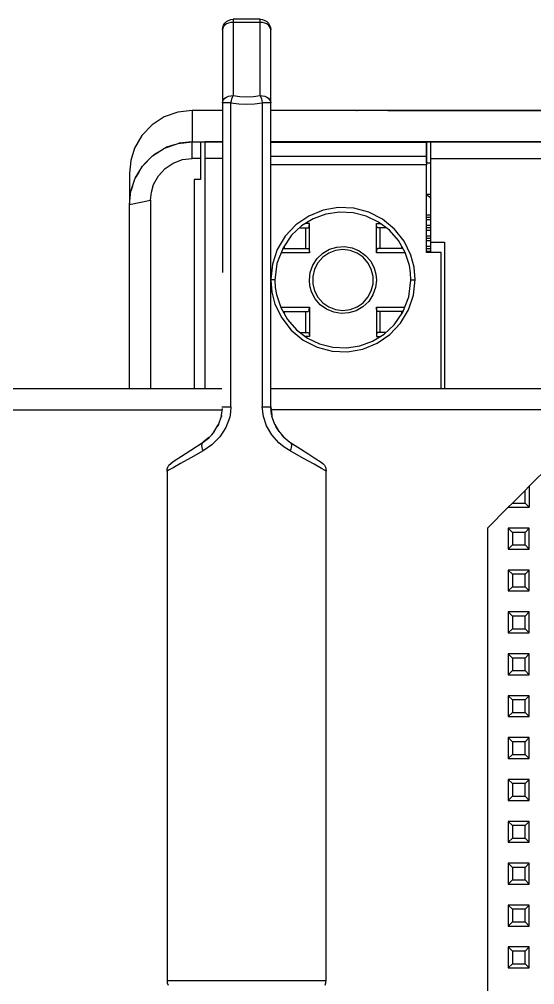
# Model space of a CAD drawing. Header units: millimetres. Extents: x 0 to 149, y 0 to 235.
# Drawn here: x 39.64 to 64.26, y 189.2 to 235.3 of the extents above; entities that cross this region are included whole.
import ezdxf

# ---------------------------------------------------------------- set-up
doc = ezdxf.new("R2010")
doc.units = ezdxf.units.MM

# ---------------------------------------------------------------- blocks, each defined once
blk = doc.blocks.new('CHINT_eff9f46a43ee547783ba41a7551f6a23_FACE_0')
at = {"color": 7, "linetype": 'CONTINUOUS', "true_color": 0x40d9ff}
for p, q in [((51.15, 235.3), (49.85, 235.3)), ((49.752, 216.793), (49.752, 231.308)), ((51.248, 231.308), (51.248, 216.793)), ((97.35, 230.95), (51.65, 230.95)), ((57.25, 230.95), (91.75, 230.95)), ((97.35, 229.45), (51.65, 229.45)), ((59.3, 229.45), (51.65, 229.45)), ((51.65, 229.45), (59.1, 229.45)), ((59.1, 229.45), (59.3, 229.45)), ((59.3, 228.653), (59.3, 229.45)), ((59.3, 229.45), (89.7, 229.45)), ((59.1, 228.45), (59.3, 228.45)), ((59.3, 228.653), (89.7, 228.653)), ((59.1, 226.95), (59.3, 226.95)), ((59.3, 225.95), (59.1, 225.95)), ((59.3, 225.835), (59.1, 225.835)), ((59.3, 225.719), (59.1, 225.719)), ((59.3, 225.45), (59.1, 225.45)), ((53.314, 225.35), (53.314, 224.35)), ((56.886, 224.35), (56.886, 225.35)), ((59.3, 225.335), (59.1, 225.335)), ((59.3, 225.219), (59.1, 225.219)), ((59.3, 224.95), (59.1, 224.95)), ((59.3, 224.835), (59.1, 224.835)), ((59.3, 224.719), (59.1, 224.719)), ((52.292, 224.468), (52.292, 224.35)), ((57.908, 224.35), (57.908, 224.454)), ((59.3, 224.45), (59.1, 224.45)), ((59.3, 224.335), (59.1, 224.335)), ((59.3, 224.219), (59.1, 224.219)), ((52.292, 221.35), (52.292, 221.246)), ((53.314, 221.35), (53.314, 220.35)), ((56.886, 220.35), (56.886, 221.35)), ((57.908, 221.232), (57.908, 221.35)), ((97.315, 217.65), (51.685, 217.65)), ((49.3, 216.374), (49.293, 216.338)), ((51.665, 216.656), (51.659, 216.656)), ((97.333, 216.656), (51.667, 216.656)), ((51.846, 215.948), (51.707, 216.338)), ((49.154, 215.948), (49.1, 215.855)), ((52.05, 215.61), (51.9, 215.855)), ((48.95, 215.61), (48.816, 215.451)), ((52.292, 215.331), (52.184, 215.451)), ((52.248, 215.375), (52.278, 215.343)), ((46.7, 213.727), (46.7, 189.4)), ((54.3, 189.4), (54.3, 213.727)), ((63.2, 212.2), (63.8, 212.8)), ((63.8, 212.2), (63.8, 212.8)), ((63.2, 212.2), (63.8, 212.2)), ((63.8, 212.2), (64, 212)), ((63.2, 210.8), (63, 211)), ((64, 211), (63, 211)), ((63, 211), (63, 210)), ((63.8, 210.8), (63.2, 210.8)), ((63.2, 210.8), (63.2, 210.2)), ((63.8, 210.8), (64, 211)), ((63.8, 210.2), (63.8, 210.8)), ((64, 210), (64, 211)), ((63.2, 210.2), (63, 210)), ((63, 210), (64, 210)), ((63.2, 210.2), (63.8, 210.2)), ((63.8, 210.2), (64, 210)), ((63.2, 208.8), (63, 209)), ((64, 209), (63, 209)), ((63, 209), (63, 208)), ((63.8, 208.8), (64, 209)), ((64, 208), (64, 209)), ((63.8, 208.8), (63.2, 208.8)), ((63.2, 208.8), (63.2, 208.2)), ((63.8, 208.2), (63.8, 208.8)), ((63.2, 208.2), (63, 208)), ((63, 208), (64, 208)), ((63.2, 208.2), (63.8, 208.2)), ((63.8, 208.2), (64, 208)), ((63.2, 206.8), (63, 207)), ((64, 207), (63, 207)), ((63, 207), (63, 206)), ((63.8, 206.8), (64, 207)), ((64, 206), (64, 207)), ((63.8, 206.8), (63.2, 206.8)), ((63.2, 206.8), (63.2, 206.2)), ((63.8, 206.2), (63.8, 206.8)), ((63.2, 206.2), (63, 206)), ((63.2, 206.2), (63.8, 206.2)), ((63.8, 206.2), (64, 206)), ((63, 206), (64, 206)), ((63.2, 204.8), (63, 205)), ((64, 205), (63, 205)), ((63, 205), (63, 204)), ((63.8, 204.8), (63.2, 204.8)), ((63.2, 204.8), (63.2, 204.2)), ((63.8, 204.8), (64, 205)), ((63.8, 204.2), (63.8, 204.8)), ((64, 204), (64, 205)), ((63.2, 204.2), (63, 204)), ((63, 204), (64, 204)), ((63.2, 204.2), (63.8, 204.2)), ((63.8, 204.2), (64, 204)), ((63.2, 202.8), (63, 203)), ((64, 203), (63, 203)), ((63, 203), (63, 202)), ((63.8, 202.8), (64, 203)), ((64, 202), (64, 203)), ((63.8, 202.8), (63.2, 202.8)), ((63.2, 202.8), (63.2, 202.2)), ((63.8, 202.2), (63.8, 202.8)), ((63.2, 202.2), (63, 202)), ((63, 202), (64, 202)), ((63.2, 202.2), (63.8, 202.2)), ((63.8, 202.2), (64, 202)), ((63.2, 200.8), (63, 201)), ((64, 201), (63, 201)), ((63, 201), (63, 200)), ((63.8, 200.8), (64, 201)), ((64, 200), (64, 201)), ((63.8, 200.8), (63.2, 200.8)), ((63.2, 200.8), (63.2, 200.2)), ((63.8, 200.2), (63.8, 200.8)), ((63.2, 200.2), (63, 200)), ((63.2, 200.2), (63.8, 200.2)), ((63.8, 200.2), (64, 200)), ((63, 200), (64, 200)), ((63.2, 198.8), (63, 199)), ((64, 199), (63, 199)), ((63, 199), (63, 198)), ((63.8, 198.8), (63.2, 198.8)), ((63.2, 198.8), (63.2, 198.2)), ((63.8, 198.8), (64, 199)), ((63.8, 198.2), (63.8, 198.8)), ((64, 198), (64, 199)), ((63.2, 198.2), (63, 198)), ((63, 198), (64, 198)), ((63.2, 198.2), (63.8, 198.2)), ((63.8, 198.2), (64, 198)), ((63.2, 196.8), (63, 197)), ((64, 197), (63, 197)), ((63, 197), (63, 196)), ((63.8, 196.8), (64, 197)), ((64, 196), (64, 197)), ((63.8, 196.8), (63.2, 196.8)), ((63.2, 196.8), (63.2, 196.2)), ((63.8, 196.2), (63.8, 196.8)), ((63.2, 196.2), (63, 196)), ((63, 196), (64, 196)), ((63.2, 196.2), (63.8, 196.2)), ((63.8, 196.2), (64, 196)), ((63.2, 194.8), (63, 195)), ((64, 195), (63, 195)), ((63, 195), (63, 194)), ((63.8, 194.8), (63.2, 194.8)), ((63.2, 194.8), (63.2, 194.2)), ((63.8, 194.8), (64, 195)), ((63.8, 194.2), (63.8, 194.8)), ((64, 194), (64, 195)), ((63.2, 194.2), (63, 194)), ((63.2, 194.2), (63.8, 194.2)), ((63.8, 194.2), (64, 194)), ((63, 194), (64, 194)), ((63.2, 192.8), (63, 193)), ((64, 193), (63, 193)), ((63, 193), (63, 192)), ((63.8, 192.8), (63.2, 192.8)), ((63.2, 192.8), (63.2, 192.2)), ((63.8, 192.8), (64, 193)), ((63.8, 192.2), (63.8, 192.8)), ((64, 192), (64, 193)), ((63.2, 192.2), (63, 192)), ((63, 192), (64, 192)), ((63.2, 192.2), (63.8, 192.2)), ((63.8, 192.2), (64, 192)), ((63.2, 190.8), (63, 191)), ((64, 191), (63, 191)), ((63, 191), (63, 190)), ((63.8, 190.8), (64, 191)), ((64, 190), (64, 191)), ((63.8, 190.8), (63.2, 190.8)), ((63.2, 190.8), (63.2, 190.2)), ((63.8, 190.2), (63.8, 190.8)), ((63.2, 190.2), (63, 190)), ((63, 190), (64, 190)), ((63.2, 190.2), (63.8, 190.2)), ((63.8, 190.2), (64, 190))]:
    blk.add_line(p, q, dxfattribs=at)
for points in [[(49.35, 234.8), (49.363, 234.911), (49.4, 235.017), (49.459, 235.112), (49.538, 235.191), (49.633, 235.25), (49.739, 235.287), (49.85, 235.3)], [(49.85, 235.154), (49.739, 235.145), (49.633, 235.119), (49.538, 235.076), (49.459, 235.02), (49.4, 234.953), (49.363, 234.879), (49.35, 234.8)], [(49.85, 235.3), (49.85, 235.29), (49.85, 235.262), (49.85, 235.216), (49.85, 235.154)], [(51.15, 231.661), (51.15, 235.154), (49.85, 235.154), (49.85, 231.661)], [(51.15, 235.3), (51.261, 235.287), (51.367, 235.25), (51.462, 235.191), (51.541, 235.112), (51.6, 235.017), (51.637, 234.911), (51.65, 234.8)], [(51.15, 235.154), (51.15, 235.216), (51.15, 235.262), (51.15, 235.29), (51.15, 235.3)], [(51.65, 234.8), (51.637, 234.879), (51.6, 234.953), (51.541, 235.02), (51.462, 235.076), (51.367, 235.119), (51.261, 235.145), (51.15, 235.154)], [(49.35, 234.8), (49.35, 231.308), (49.35, 223.209)], [(51.693, 216.41), (51.65, 216.793), (51.65, 231.308), (51.65, 234.8)], [(49.35, 231.308), (49.363, 231.386), (49.4, 231.461), (49.459, 231.528), (49.538, 231.584), (49.633, 231.626), (49.739, 231.652), (49.85, 231.661)], [(49.752, 231.308), (49.772, 231.406), (49.796, 231.5), (49.823, 231.586), (49.85, 231.661)], [(49.85, 231.661), (50.172, 231.613), (50.5, 231.596), (50.828, 231.613), (51.15, 231.661)], [(51.15, 231.661), (51.177, 231.586), (51.204, 231.5), (51.228, 231.406), (51.248, 231.308)], [(51.15, 231.661), (51.261, 231.652), (51.367, 231.626), (51.462, 231.584), (51.541, 231.528), (51.6, 231.461), (51.637, 231.386), (51.65, 231.308)], [(49.752, 231.308), (49.643, 231.308), (49.545, 231.308), (49.463, 231.308), (49.401, 231.308), (49.363, 231.308), (49.35, 231.308)], [(49.752, 231.308), (50.124, 231.259), (50.5, 231.243), (50.876, 231.259), (51.248, 231.308)], [(51.65, 231.308), (51.637, 231.308), (51.599, 231.308), (51.537, 231.308), (51.455, 231.308), (51.357, 231.308), (51.248, 231.308)], [(47.9, 230.95), (47.216, 230.871), (46.567, 230.637), (45.985, 230.259), (45.503, 229.754), (45.149, 229.146), (44.963, 228.561), (44.9, 227.95), (44.9, 226.451)], [(49.35, 230.95), (47.9, 230.95), (47.9, 229.45)], [(55.75, 230.95), (55.75, 230.95), (55.788, 230.95)], [(44.9, 226.45), (44.97, 227.095), (45.178, 227.71), (45.532, 228.292), (46.009, 228.779), (46.583, 229.146), (47.224, 229.373), (47.9, 229.45)], [(47.041, 229.308), (46.677, 229.189), (46.632, 229.163)], [(47.88, 229.448), (47.276, 229.384), (47.25, 229.376)], [(47.9, 229.45), (48.3, 229.45), (48.3, 228.654), (47.9, 228.655), (47.9, 229.45)], [(48.3, 229.45), (49.35, 229.45), (48.5, 229.45), (48.5, 228.653)], [(59.1, 229.45), (59.1, 229.446), (59.1, 228.452), (59.1, 228.343), (51.65, 228.343)], [(51.65, 228.765), (59.1, 228.765), (59.1, 229.417), (51.65, 229.417)], [(59.1, 229.417), (59.1, 229.435), (59.1, 229.446)], [(46.34, 228.99), (46.091, 228.843), (46.053, 228.807)], [(59.1, 228.452), (59.1, 228.553), (59.1, 228.642), (59.1, 228.714), (59.1, 228.765)], [(45.801, 228.567), (45.595, 228.37), (45.568, 228.328)], [(45.915, 226.669), (45.951, 227.046), (46.059, 227.412), (46.286, 227.825), (46.605, 228.174), (46.995, 228.436), (47.438, 228.6), (47.9, 228.655)], [(48.3, 228.654), (48.3, 227.65), (48, 227.65), (48, 217.65)], [(49.35, 228.653), (48.5, 228.653), (48.5, 217.65)], [(59.8, 217.65), (59.8, 224.171), (59.1, 224.171), (59.1, 228.343)], [(59.3, 224.171), (59.3, 224.65), (59.3, 228.653)], [(45.372, 228.029), (45.217, 227.793), (45.202, 227.75)], [(45.051, 227.334), (44.981, 227.141), (44.978, 227.118)], [(59.1, 226.906), (59.124, 226.897), (59.22, 226.834), (59.3, 226.75)], [(44.9, 217.65), (44.9, 226.45), (45.915, 226.669), (45.915, 217.65)], [(58.55, 222.868), (58.499, 223.464), (58.348, 224.031), (58.024, 224.699), (57.565, 225.282), (56.992, 225.752), (56.333, 226.09), (55.618, 226.279), (54.88, 226.311), (54.151, 226.185), (53.466, 225.906), (52.855, 225.488), (52.347, 224.947), (51.966, 224.309), (51.73, 223.61), (51.652, 222.887)], [(58.35, 222.85), (58.331, 223.2), (58.274, 223.546), (58.071, 224.167), (57.748, 224.735), (57.318, 225.226), (56.799, 225.62), (56.213, 225.903), (55.583, 226.064), (54.934, 226.096), (54.291, 225.998), (53.681, 225.774), (53.126, 225.432), (52.651, 224.986), (52.238, 224.39), (51.949, 223.645), (51.85, 222.85)], [(53.039, 225.35), (53.437, 225.35), (53.447, 225.353), (53.457, 225.361), (53.47, 225.38), (53.481, 225.407), (53.489, 225.439), (53.495, 225.474), (53.499, 225.512), (53.5, 225.55)], [(53.5, 224.15), (53.5, 225.55), (53.318, 225.55)], [(56.7, 224.15), (56.7, 225.55), (56.892, 225.55)], [(57.154, 225.35), (56.763, 225.35), (56.745, 225.358), (56.729, 225.382), (56.717, 225.412), (56.709, 225.445), (56.704, 225.481), (56.701, 225.515), (56.7, 225.55)], [(59.3, 224.65), (59.95, 224.65), (59.95, 217.65)], [(53.5, 224.15), (52.721, 224.15), (52.145, 224.15)], [(52.223, 224.35), (52.747, 224.35), (53.437, 224.35), (53.455, 224.342), (53.471, 224.318), (53.483, 224.288), (53.491, 224.255), (53.496, 224.219), (53.499, 224.185), (53.5, 224.15)], [(56.674, 223.135), (56.7, 222.85), (56.659, 222.489), (56.535, 222.142), (56.331, 221.828), (56.059, 221.569), (55.737, 221.382), (55.385, 221.276), (55.022, 221.252), (54.662, 221.311), (54.321, 221.453), (54.017, 221.672), (53.772, 221.957), (53.602, 222.287), (53.526, 222.565), (53.5, 222.85), (53.541, 223.211), (53.665, 223.558), (53.869, 223.872), (54.141, 224.131), (54.463, 224.318), (54.815, 224.424), (55.178, 224.448), (55.538, 224.389), (55.879, 224.247), (56.183, 224.028), (56.428, 223.743), (56.598, 223.413), (56.674, 223.135)], [(55.447, 224.258), (55.1, 224.3), (54.753, 224.258), (54.426, 224.134), (54.138, 223.935), (53.907, 223.674), (53.744, 223.364), (53.661, 223.025), (53.661, 222.675), (53.744, 222.336), (53.907, 222.026), (54.138, 221.765), (54.426, 221.566), (54.753, 221.442), (55.1, 221.4), (55.447, 221.442), (55.774, 221.566), (56.062, 221.765), (56.293, 222.026), (56.456, 222.336), (56.539, 222.675), (56.539, 223.025), (56.456, 223.364), (56.293, 223.674), (56.062, 223.935), (55.774, 224.134), (55.447, 224.258)], [(57.967, 224.35), (57.453, 224.35), (56.763, 224.35), (56.753, 224.347), (56.743, 224.339), (56.73, 224.32), (56.719, 224.293), (56.711, 224.261), (56.705, 224.226), (56.701, 224.188), (56.7, 224.15)], [(58.077, 224.15), (57.479, 224.15), (56.7, 224.15)], [(51.652, 222.841), (51.701, 222.272), (51.852, 221.705), (52.176, 221.037), (52.635, 220.453), (53.208, 219.983), (53.867, 219.646), (54.582, 219.457), (55.32, 219.425), (56.049, 219.551), (56.734, 219.83), (57.345, 220.248), (57.853, 220.788), (58.234, 221.427), (58.47, 222.125), (58.55, 222.868)], [(51.85, 222.85), (51.845, 222.854), (51.83, 222.858), (51.806, 222.861), (51.775, 222.864), (51.737, 222.866), (51.695, 222.867), (51.652, 222.868)], [(51.85, 222.85), (51.869, 222.5), (51.926, 222.154), (52.129, 221.533), (52.452, 220.965), (52.882, 220.474), (53.401, 220.08), (53.987, 219.797), (54.617, 219.636), (55.266, 219.604), (55.909, 219.702), (56.519, 219.926), (57.074, 220.268), (57.549, 220.714), (57.962, 221.31), (58.251, 222.055), (58.35, 222.85)], [(58.35, 222.85), (58.355, 222.854), (58.37, 222.858), (58.394, 222.861), (58.425, 222.864), (58.463, 222.866), (58.506, 222.867), (58.55, 222.868)], [(52.123, 221.55), (52.721, 221.55), (53.5, 221.55)], [(52.233, 221.35), (52.747, 221.35), (53.437, 221.35), (53.447, 221.353), (53.457, 221.361), (53.47, 221.38), (53.481, 221.407), (53.489, 221.439), (53.495, 221.474), (53.499, 221.512), (53.5, 221.55)], [(53.5, 221.55), (53.5, 220.15), (53.308, 220.15)], [(56.7, 221.55), (56.7, 220.15), (56.882, 220.15)], [(57.977, 221.35), (57.453, 221.35), (56.763, 221.35), (56.745, 221.358), (56.729, 221.382), (56.717, 221.412), (56.709, 221.445), (56.704, 221.481), (56.701, 221.515), (56.7, 221.55)], [(56.7, 221.55), (57.479, 221.55), (58.055, 221.55)], [(53.046, 220.35), (53.437, 220.35), (53.455, 220.342), (53.471, 220.318), (53.483, 220.288), (53.491, 220.255), (53.496, 220.219), (53.499, 220.185), (53.5, 220.15)], [(57.161, 220.35), (56.763, 220.35), (56.753, 220.347), (56.743, 220.339), (56.73, 220.32), (56.719, 220.293), (56.711, 220.261), (56.705, 220.226), (56.701, 220.188), (56.7, 220.15)], [(49.315, 217.65), (31.5, 217.65), (31.5, 216.656), (49.333, 216.656)], [(49.752, 216.793), (49.737, 216.541), (49.692, 216.294), (49.515, 215.812), (49.222, 215.361), (48.846, 214.977), (48.427, 214.689)], [(48.43, 215.11), (48.68, 215.303), (48.689, 215.311), (48.69, 215.312), (48.691, 215.313), (48.694, 215.316), (48.927, 215.574), (48.929, 215.577), (48.931, 215.579), (49.145, 215.928), (49.148, 215.934), (49.149, 215.937), (49.151, 215.941), (49.296, 216.344), (49.297, 216.35), (49.298, 216.353), (49.3, 216.374), (49.301, 216.397), (49.341, 216.718)], [(49.309, 216.799), (49.454, 216.793), (49.516, 216.793), (49.576, 216.793), (49.643, 216.793), (49.752, 216.793)], [(52.573, 214.689), (52.299, 214.864), (52.041, 215.078), (51.706, 215.454), (51.452, 215.88), (51.299, 216.33), (51.248, 216.793)], [(51.248, 216.793), (51.297, 216.793), (51.344, 216.793), (51.412, 216.793), (51.474, 216.793), (51.528, 216.793), (51.58, 216.793), (51.614, 216.793), (51.637, 216.793), (51.65, 216.793)], [(51.65, 216.793), (51.665, 216.559), (51.665, 216.558), (51.665, 216.557), (51.665, 216.556), (51.708, 216.328), (51.709, 216.325), (51.711, 216.319), (51.835, 215.971), (51.837, 215.967), (51.843, 215.954), (52.019, 215.649), (52.022, 215.644), (52.025, 215.641), (52.263, 215.358), (52.266, 215.354), (52.267, 215.353), (52.268, 215.352), (52.279, 215.341), (52.57, 215.11)], [(51.65, 216.793), (51.699, 216.397), (51.7, 216.374), (51.7, 216.374)], [(48.702, 215.325), (48.43, 215.11), (48.708, 215.331)], [(46.7, 213.727), (46.71, 213.826), (46.74, 213.921), (46.787, 214.009), (46.97, 214.173), (47.094, 214.253), (47.387, 214.441), (47.834, 214.728), (48.43, 215.11)], [(48.427, 214.689), (48.393, 214.778), (48.37, 214.868), (48.363, 214.95), (48.371, 215.02), (48.395, 215.074), (48.43, 215.11)], [(52.57, 215.11), (52.605, 215.074), (52.629, 215.02), (52.637, 214.95), (52.63, 214.868), (52.607, 214.778), (52.573, 214.689)], [(52.57, 215.11), (53.07, 214.789), (53.47, 214.533), (53.808, 214.316), (54.006, 214.189), (54.148, 214.086), (54.213, 214.009), (54.261, 213.921), (54.29, 213.826), (54.3, 213.727)], [(48.427, 214.689), (47.828, 214.355), (47.35, 214.089), (46.986, 213.886), (46.771, 213.766), (46.7, 213.727)], [(54.3, 213.727), (54.245, 213.757), (54.077, 213.851), (53.719, 214.051), (53.217, 214.33), (52.573, 214.689)], [(85, 213), (84, 214), (65, 214), (64, 213)], [(63.8, 212.8), (64, 213), (64, 212)], [(63.2, 212.2), (63, 212), (64, 212)], [(63, 212), (62, 211), (62, 182.65)], [(46.7, 189.4), (46.713, 189.289), (46.75, 189.183)], [(54.25, 189.183), (54.287, 189.289), (54.3, 189.4)], [(46.7, 189.4), (46.795, 189.4), (47.076, 189.4), (47.529, 189.4), (48.131, 189.4), (48.851, 189.4), (49.654, 189.4), (50.5, 189.4), (51.346, 189.4), (52.149, 189.4), (52.869, 189.4), (53.471, 189.4), (53.924, 189.4), (54.205, 189.4), (54.3, 189.4)]]:
    blk.add_lwpolyline(points, dxfattribs=at)
blk = doc.blocks.new('CHINT_eff9f46a43ee547783ba41a7551f6a23')
at = {"true_color": 0x40d9ff}
blk.add_blockref('CHINT_eff9f46a43ee547783ba41a7551f6a23_FACE_0', (0, 0), dxfattribs=at)

msp = doc.modelspace()

# ---------------------------------------------------------------- block references
at = {"true_color": 0x40d9ff}
msp.add_blockref('CHINT_eff9f46a43ee547783ba41a7551f6a23', (0, 0), dxfattribs=at)

doc.saveas('drawing.dxf')
